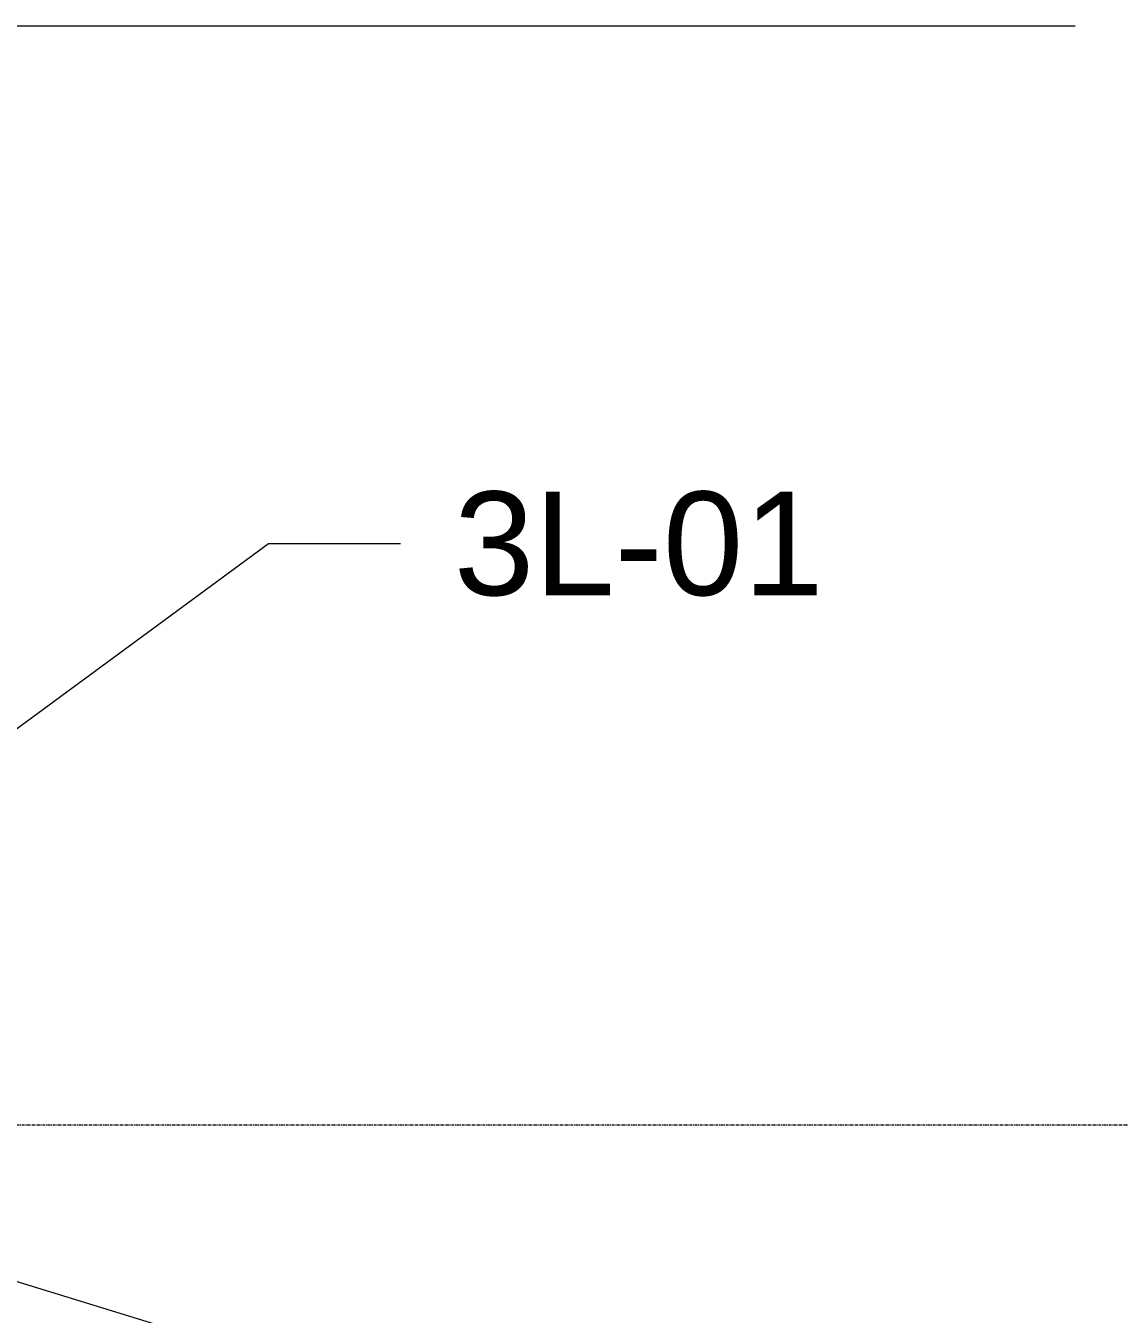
# Model space of a CAD drawing. Header units: millimetres. Extents: x -25371 to 2282244, y -90657 to 147824.
# Drawn here: x 33808 to 35920, y -5882 to -3394 of the extents above; entities that cross this region are included whole.
import ezdxf

# ---------------------------------------------------------------- set-up
doc = ezdxf.new("R2010")
doc.units = ezdxf.units.MM
doc.linetypes.add('DPA_Grid _ Level 100', pattern=[10, 5.5, -1.6, 1.3, -1.6])
doc.layers.add('G-ANNO-TEXT', color=7, linetype='Continuous', lineweight=9)
doc.layers.add('S-GRID', color=7, linetype='Continuous', lineweight=9)
doc.styles.add('Arial_6', font='arial.ttf', dxfattribs={"height": 200})

# ---------------------------------------------------------------- blocks, each defined once
blk = doc.blocks.new('C-1-VS01_REV00_20260630-084701_SEDSD')
at = {"layer": 'G-ANNO-TEXT', "color": 7}
for p, q in [((7979.6, 2122.4), (11976.9, 2122.4)), ((9092.8, 148.8), (10418.6, 1122.9)), ((10418.6, 1122.9), (10673.2, 1122.9)), ((9420.4, -145.9), (11486.9, -778.5))]:
    blk.add_line(p, q, dxfattribs=at)
at = {"layer": 'S-GRID', "color": 7, "linetype": 'DPA_Grid _ Level 100'}
blk.add_line((-17688.4, 0), (19638, 0), dxfattribs=at)
at = {"layer": 'G-ANNO-TEXT', "color": 7, "insert": (10776.4, 1222.9), "char_height": 200, "width": 881.856, "attachment_point": 1, "style": 'Arial_6'}
blk.add_mtext('3L-01', dxfattribs=at)

msp = doc.modelspace()

# ---------------------------------------------------------------- block references
at = {"color": 7}
msp.add_blockref('C-1-VS01_REV00_20260630-084701_SEDSD', (23858.215, -5516.586), dxfattribs=at)

doc.saveas('drawing.dxf')
